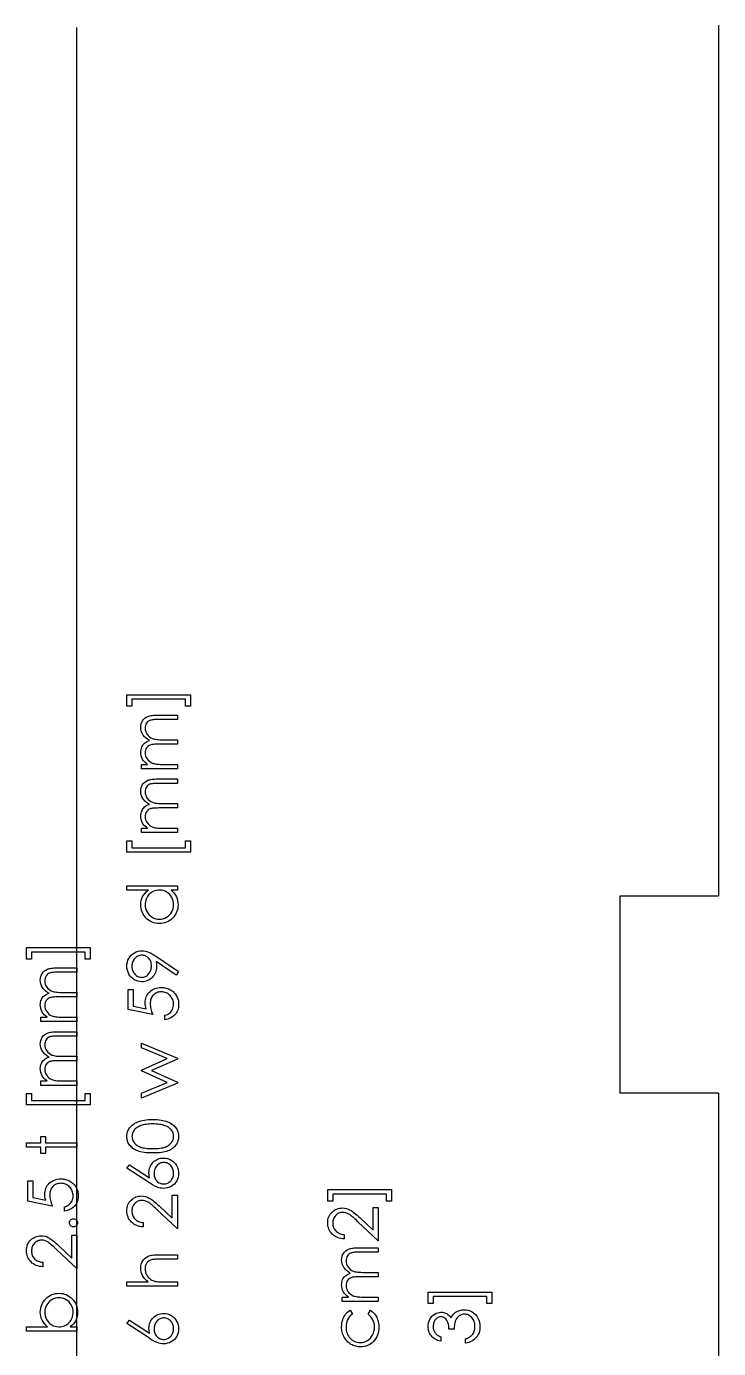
# Model space of a CAD drawing. Header units: millimetres. Extents: x -514 to -64, y 104 to 492.
# Drawn here: x -405.2 to -363.1, y 212.8 to 293.3 of the extents above; entities that cross this region are included whole.
import ezdxf

# ---------------------------------------------------------------- set-up
doc = ezdxf.new("R2010")
doc.units = ezdxf.units.MM

msp = doc.modelspace()

# ---------------------------------------------------------------- linework, layer by layer
at = {"color": 7, "linetype": 'Continuous'}
msp.add_line((-402.122, 164.056), (-402.122, 293.248), dxfattribs=at)
at = {"color": 7, "linetype": 'Continuous', "lineweight": 25}
for p, q in [((-363.053, 293.395), (-363.053, 240.395)), ((-369.053, 240.395), (-363.053, 240.395)), ((-369.053, 228.395), (-369.053, 240.395)), ((-363.053, 228.395), (-369.053, 228.395)), ((-363.053, 228.395), (-363.053, 175.395))]:
    msp.add_line(p, q, dxfattribs=at)
at = {"color": 7, "linetype": 'Continuous', "flags": 128}
for points in [[(-395.199, 252.633), (-395.199, 251.94), (-395.199, 251.94), (-395.507, 251.94), (-395.507, 251.94), (-395.507, 252.363), (-395.507, 252.363), (-398.776, 252.363), (-398.776, 252.363), (-398.776, 251.94), (-398.776, 251.94), (-399.084, 251.94), (-399.084, 251.94), (-399.084, 252.633), (-399.084, 252.633), (-395.199, 252.633)], [(-398.199, 248.133), (-398.199, 248.402), (-398.199, 248.402), (-397.818, 248.402), (-397.818, 248.402), (-397.917, 248.476), (-398.001, 248.552), (-398.071, 248.628), (-398.126, 248.706), (-398.126, 248.706), (-398.175, 248.815), (-398.21, 248.926), (-398.23, 249.041), (-398.238, 249.158), (-398.238, 249.158), (-398.233, 249.237), (-398.222, 249.314), (-398.202, 249.389), (-398.175, 249.462), (-398.14, 249.531), (-398.101, 249.593), (-398.057, 249.649), (-398.007, 249.698), (-397.95, 249.741), (-397.88, 249.783), (-397.8, 249.821), (-397.708, 249.856), (-397.708, 249.856), (-397.771, 249.892), (-397.83, 249.93), (-397.885, 249.971), (-397.937, 250.014), (-397.984, 250.059), (-398.028, 250.106), (-398.068, 250.155), (-398.103, 250.207), (-398.162, 250.314), (-398.204, 250.425), (-398.229, 250.54), (-398.238, 250.66), (-398.238, 250.66), (-398.23, 250.77), (-398.209, 250.873), (-398.174, 250.97), (-398.124, 251.06), (-398.062, 251.141), (-397.988, 251.211), (-397.902, 251.27), (-397.806, 251.318), (-397.752, 251.338), (-397.691, 251.354), (-397.624, 251.369), (-397.551, 251.381), (-397.471, 251.39), (-397.385, 251.396), (-397.293, 251.401), (-397.194, 251.402), (-397.194, 251.402), (-396.007, 251.402), (-396.007, 251.402), (-396.007, 251.133), (-396.007, 251.133), (-397.196, 251.133), (-397.196, 251.133), (-397.28, 251.132), (-397.357, 251.13), (-397.428, 251.125), (-397.491, 251.12), (-397.548, 251.113), (-397.598, 251.104), (-397.641, 251.094), (-397.678, 251.082), (-397.74, 251.051), (-397.796, 251.012), (-397.845, 250.964), (-397.888, 250.907), (-397.923, 250.843), (-397.949, 250.772), (-397.964, 250.696), (-397.968, 250.613), (-397.968, 250.613), (-397.961, 250.511), (-397.938, 250.414), (-397.9, 250.321), (-397.848, 250.233), (-397.783, 250.152), (-397.708, 250.084), (-397.623, 250.027), (-397.528, 249.981), (-397.474, 249.963), (-397.411, 249.946), (-397.34, 249.933), (-397.26, 249.922), (-397.173, 249.913), (-397.077, 249.907), (-396.973, 249.903), (-396.86, 249.902), (-396.86, 249.902), (-396.007, 249.902), (-396.007, 249.902), (-396.007, 249.633), (-396.007, 249.633), (-397.122, 249.633), (-397.122, 249.633), (-397.216, 249.632), (-397.303, 249.63), (-397.382, 249.625), (-397.453, 249.62), (-397.516, 249.613), (-397.571, 249.604), (-397.618, 249.594), (-397.657, 249.582), (-397.724, 249.553), (-397.784, 249.514), (-397.837, 249.465), (-397.884, 249.407), (-397.921, 249.342), (-397.947, 249.271), (-397.963, 249.194), (-397.968, 249.111), (-397.968, 249.111), (-397.961, 249.014), (-397.939, 248.919), (-397.902, 248.828), (-397.851, 248.74), (-397.787, 248.66), (-397.714, 248.59), (-397.63, 248.532), (-397.536, 248.485), (-397.483, 248.466), (-397.424, 248.449), (-397.358, 248.434), (-397.285, 248.423), (-397.206, 248.413), (-397.12, 248.407), (-397.028, 248.403), (-396.929, 248.402), (-396.929, 248.402), (-396.007, 248.402), (-396.007, 248.402), (-396.007, 248.133), (-396.007, 248.133), (-398.199, 248.133)], [(-398.199, 244.248), (-398.199, 244.517), (-398.199, 244.517), (-397.818, 244.517), (-397.818, 244.517), (-397.917, 244.592), (-398.001, 244.667), (-398.071, 244.744), (-398.126, 244.821), (-398.126, 244.821), (-398.175, 244.93), (-398.21, 245.042), (-398.23, 245.156), (-398.238, 245.273), (-398.238, 245.273), (-398.233, 245.353), (-398.222, 245.429), (-398.202, 245.505), (-398.175, 245.577), (-398.14, 245.646), (-398.101, 245.708), (-398.057, 245.764), (-398.007, 245.813), (-397.95, 245.857), (-397.88, 245.898), (-397.8, 245.936), (-397.708, 245.971), (-397.708, 245.971), (-397.771, 246.007), (-397.83, 246.045), (-397.885, 246.086), (-397.937, 246.129), (-397.984, 246.174), (-398.028, 246.221), (-398.068, 246.27), (-398.103, 246.322), (-398.162, 246.429), (-398.204, 246.541), (-398.229, 246.655), (-398.238, 246.775), (-398.238, 246.775), (-398.23, 246.885), (-398.209, 246.988), (-398.174, 247.085), (-398.124, 247.175), (-398.062, 247.256), (-397.988, 247.327), (-397.902, 247.386), (-397.806, 247.433), (-397.752, 247.453), (-397.691, 247.47), (-397.624, 247.484), (-397.551, 247.496), (-397.471, 247.505), (-397.385, 247.512), (-397.293, 247.516), (-397.194, 247.517), (-397.194, 247.517), (-396.007, 247.517), (-396.007, 247.517), (-396.007, 247.248), (-396.007, 247.248), (-397.196, 247.248), (-397.196, 247.248), (-397.28, 247.247), (-397.357, 247.245), (-397.428, 247.241), (-397.491, 247.235), (-397.548, 247.228), (-397.598, 247.219), (-397.641, 247.209), (-397.678, 247.197), (-397.74, 247.167), (-397.796, 247.128), (-397.845, 247.08), (-397.888, 247.023), (-397.923, 246.958), (-397.949, 246.887), (-397.964, 246.811), (-397.968, 246.728), (-397.968, 246.728), (-397.961, 246.627), (-397.938, 246.53), (-397.9, 246.437), (-397.848, 246.348), (-397.783, 246.268), (-397.708, 246.199), (-397.623, 246.142), (-397.528, 246.097), (-397.474, 246.078), (-397.411, 246.062), (-397.34, 246.048), (-397.26, 246.037), (-397.173, 246.029), (-397.077, 246.022), (-396.973, 246.018), (-396.86, 246.017), (-396.86, 246.017), (-396.007, 246.017), (-396.007, 246.017), (-396.007, 245.748), (-396.007, 245.748), (-397.122, 245.748), (-397.122, 245.748), (-397.216, 245.747), (-397.303, 245.745), (-397.382, 245.741), (-397.453, 245.735), (-397.516, 245.728), (-397.571, 245.72), (-397.618, 245.71), (-397.657, 245.698), (-397.724, 245.668), (-397.784, 245.629), (-397.837, 245.58), (-397.884, 245.523), (-397.921, 245.458), (-397.947, 245.386), (-397.963, 245.309), (-397.968, 245.226), (-397.968, 245.226), (-397.961, 245.129), (-397.939, 245.035), (-397.902, 244.943), (-397.851, 244.856), (-397.787, 244.775), (-397.714, 244.705), (-397.63, 244.647), (-397.536, 244.6), (-397.483, 244.581), (-397.424, 244.564), (-397.358, 244.55), (-397.285, 244.538), (-397.206, 244.529), (-397.12, 244.523), (-397.028, 244.518), (-396.929, 244.517), (-396.929, 244.517), (-396.007, 244.517), (-396.007, 244.517), (-396.007, 244.248), (-396.007, 244.248), (-398.199, 244.248)], [(-399.084, 243.056), (-399.084, 243.748), (-399.084, 243.748), (-398.776, 243.748), (-398.776, 243.748), (-398.776, 243.325), (-398.776, 243.325), (-395.507, 243.325), (-395.507, 243.325), (-395.507, 243.748), (-395.507, 243.748), (-395.199, 243.748), (-395.199, 243.748), (-395.199, 243.056), (-395.199, 243.056), (-399.084, 243.056)], [(-399.084, 241.017), (-396.007, 241.017), (-396.007, 241.017), (-396.007, 240.748), (-396.007, 240.748), (-396.386, 240.748), (-396.386, 240.748), (-396.285, 240.655), (-396.198, 240.557), (-396.126, 240.452), (-396.069, 240.343), (-396.025, 240.228), (-395.994, 240.109), (-395.974, 239.983), (-395.968, 239.853), (-395.968, 239.853), (-395.974, 239.737), (-395.989, 239.625), (-396.015, 239.517), (-396.051, 239.414), (-396.098, 239.315), (-396.155, 239.22), (-396.223, 239.13), (-396.301, 239.044), (-396.386, 238.966), (-396.476, 238.898), (-396.57, 238.841), (-396.669, 238.793), (-396.772, 238.756), (-396.88, 238.731), (-396.992, 238.715), (-397.109, 238.71), (-397.109, 238.71), (-397.223, 238.715), (-397.334, 238.731), (-397.44, 238.757), (-397.542, 238.794), (-397.639, 238.842), (-397.732, 238.899), (-397.822, 238.968), (-397.906, 239.047), (-397.984, 239.134), (-398.051, 239.225), (-398.108, 239.32), (-398.155, 239.42), (-398.191, 239.524), (-398.217, 239.632), (-398.232, 239.744), (-398.238, 239.861), (-398.238, 239.861), (-398.23, 239.995), (-398.209, 240.122), (-398.173, 240.243), (-398.122, 240.357), (-398.057, 240.465), (-397.977, 240.567), (-397.883, 240.66), (-397.775, 240.748), (-397.775, 240.748), (-399.084, 240.748), (-399.084, 240.748), (-399.084, 241.017)], [(-397.968, 239.865), (-397.961, 239.747), (-397.94, 239.634), (-397.905, 239.526), (-397.855, 239.422), (-397.793, 239.326), (-397.72, 239.24), (-397.634, 239.164), (-397.538, 239.098), (-397.435, 239.046), (-397.328, 239.009), (-397.218, 238.986), (-397.106, 238.979), (-397.106, 238.979), (-396.994, 238.987), (-396.885, 239.009), (-396.778, 239.047), (-396.674, 239.1), (-396.577, 239.166), (-396.49, 239.241), (-396.415, 239.328), (-396.352, 239.425), (-396.302, 239.529), (-396.266, 239.636), (-396.245, 239.747), (-396.238, 239.862), (-396.238, 239.862), (-396.245, 239.979), (-396.266, 240.092), (-396.302, 240.202), (-396.352, 240.309), (-396.414, 240.408), (-396.486, 240.496), (-396.568, 240.571), (-396.66, 240.634), (-396.76, 240.684), (-396.867, 240.72), (-396.979, 240.741), (-397.098, 240.748), (-397.098, 240.748), (-397.189, 240.744), (-397.276, 240.732), (-397.36, 240.712), (-397.439, 240.684), (-397.515, 240.648), (-397.587, 240.604), (-397.655, 240.553), (-397.719, 240.493), (-397.777, 240.427), (-397.828, 240.358), (-397.871, 240.285), (-397.906, 240.208), (-397.934, 240.128), (-397.953, 240.044), (-397.965, 239.956), (-397.968, 239.865)], [(-401.314, 237.248), (-401.315, 236.556), (-401.315, 236.556), (-401.622, 236.556), (-401.622, 236.556), (-401.622, 236.979), (-401.622, 236.979), (-404.891, 236.979), (-404.891, 236.979), (-404.891, 236.556), (-404.891, 236.556), (-405.199, 236.556), (-405.199, 236.556), (-405.199, 237.248), (-405.199, 237.248), (-401.315, 237.248)], [(-395.93, 235.786), (-396.08, 235.571), (-396.08, 235.571), (-397.299, 236.405), (-397.299, 236.405), (-397.281, 236.246), (-397.276, 236.09), (-397.276, 236.09), (-397.28, 235.996), (-397.292, 235.905), (-397.312, 235.818), (-397.34, 235.735), (-397.376, 235.655), (-397.42, 235.58), (-397.473, 235.507), (-397.533, 235.439), (-397.599, 235.376), (-397.668, 235.321), (-397.742, 235.276), (-397.819, 235.238), (-397.9, 235.209), (-397.985, 235.188), (-398.073, 235.175), (-398.165, 235.171), (-398.165, 235.171), (-398.29, 235.179), (-398.409, 235.202), (-398.522, 235.24), (-398.629, 235.294), (-398.727, 235.362), (-398.815, 235.442), (-398.893, 235.536), (-398.96, 235.642), (-399.014, 235.757), (-399.053, 235.876), (-399.076, 235.999), (-399.084, 236.126), (-399.084, 236.126), (-399.076, 236.25), (-399.054, 236.37), (-399.016, 236.485), (-398.963, 236.595), (-398.896, 236.697), (-398.818, 236.787), (-398.727, 236.866), (-398.625, 236.933), (-398.515, 236.987), (-398.4, 237.025), (-398.283, 237.048), (-398.162, 237.056), (-398.162, 237.056), (-398.068, 237.051), (-397.971, 237.037), (-397.873, 237.013), (-397.772, 236.98), (-397.72, 236.96), (-397.664, 236.935), (-397.607, 236.907), (-397.547, 236.875), (-397.484, 236.839), (-397.419, 236.8), (-397.351, 236.757), (-397.281, 236.71), (-397.281, 236.71), (-395.93, 235.786)], [(-397.584, 236.14), (-397.587, 236.211), (-397.595, 236.279), (-397.608, 236.343), (-397.628, 236.403), (-397.652, 236.46), (-397.682, 236.514), (-397.718, 236.563), (-397.759, 236.609), (-397.803, 236.651), (-397.851, 236.687), (-397.9, 236.717), (-397.951, 236.742), (-398.005, 236.762), (-398.061, 236.776), (-398.119, 236.783), (-398.18, 236.786), (-398.18, 236.786), (-398.241, 236.783), (-398.299, 236.774), (-398.355, 236.759), (-398.409, 236.737), (-398.461, 236.71), (-398.51, 236.676), (-398.557, 236.636), (-398.602, 236.589), (-398.643, 236.539), (-398.678, 236.486), (-398.708, 236.43), (-398.732, 236.372), (-398.751, 236.311), (-398.765, 236.247), (-398.773, 236.181), (-398.776, 236.112), (-398.776, 236.112), (-398.773, 236.044), (-398.765, 235.978), (-398.751, 235.915), (-398.732, 235.854), (-398.708, 235.796), (-398.678, 235.74), (-398.643, 235.687), (-398.602, 235.637), (-398.557, 235.591), (-398.51, 235.551), (-398.461, 235.517), (-398.409, 235.49), (-398.355, 235.468), (-398.299, 235.452), (-398.241, 235.443), (-398.18, 235.44), (-398.18, 235.44), (-398.119, 235.443), (-398.061, 235.453), (-398.005, 235.469), (-397.951, 235.491), (-397.9, 235.52), (-397.851, 235.556), (-397.803, 235.597), (-397.759, 235.645), (-397.718, 235.698), (-397.682, 235.753), (-397.652, 235.811), (-397.628, 235.871), (-397.608, 235.934), (-397.595, 236), (-397.587, 236.069), (-397.584, 236.14)], [(-404.315, 232.748), (-404.315, 233.017), (-404.315, 233.017), (-403.934, 233.017), (-403.934, 233.017), (-404.032, 233.092), (-404.116, 233.167), (-404.186, 233.244), (-404.242, 233.321), (-404.242, 233.321), (-404.29, 233.43), (-404.325, 233.542), (-404.346, 233.656), (-404.353, 233.773), (-404.353, 233.773), (-404.349, 233.853), (-404.337, 233.929), (-404.318, 234.005), (-404.29, 234.077), (-404.256, 234.146), (-404.217, 234.208), (-404.172, 234.264), (-404.123, 234.313), (-404.065, 234.357), (-403.995, 234.398), (-403.915, 234.436), (-403.824, 234.471), (-403.824, 234.471), (-403.887, 234.507), (-403.946, 234.545), (-404.001, 234.586), (-404.052, 234.629), (-404.099, 234.674), (-404.143, 234.721), (-404.183, 234.77), (-404.218, 234.822), (-404.277, 234.929), (-404.319, 235.041), (-404.345, 235.155), (-404.353, 235.275), (-404.353, 235.275), (-404.346, 235.385), (-404.325, 235.488), (-404.289, 235.585), (-404.239, 235.675), (-404.177, 235.756), (-404.103, 235.827), (-404.018, 235.886), (-403.921, 235.933), (-403.867, 235.953), (-403.807, 235.97), (-403.739, 235.984), (-403.666, 235.996), (-403.587, 236.005), (-403.501, 236.012), (-403.408, 236.016), (-403.31, 236.017), (-403.31, 236.017), (-402.122, 236.017), (-402.122, 236.017), (-402.122, 235.748), (-402.122, 235.748), (-403.311, 235.748), (-403.311, 235.748), (-403.395, 235.747), (-403.473, 235.745), (-403.543, 235.741), (-403.607, 235.735), (-403.664, 235.728), (-403.714, 235.719), (-403.757, 235.709), (-403.793, 235.697), (-403.855, 235.667), (-403.911, 235.628), (-403.961, 235.58), (-404.004, 235.523), (-404.039, 235.458), (-404.064, 235.387), (-404.079, 235.311), (-404.084, 235.228), (-404.084, 235.228), (-404.076, 235.127), (-404.054, 235.03), (-404.016, 234.937), (-403.964, 234.848), (-403.899, 234.768), (-403.824, 234.699), (-403.738, 234.642), (-403.643, 234.597), (-403.589, 234.578), (-403.527, 234.562), (-403.456, 234.548), (-403.376, 234.537), (-403.289, 234.529), (-403.193, 234.522), (-403.088, 234.518), (-402.975, 234.517), (-402.975, 234.517), (-402.122, 234.517), (-402.122, 234.517), (-402.122, 234.248), (-402.122, 234.248), (-403.237, 234.248), (-403.237, 234.248), (-403.331, 234.247), (-403.418, 234.245), (-403.497, 234.241), (-403.568, 234.235), (-403.631, 234.228), (-403.686, 234.22), (-403.733, 234.21), (-403.772, 234.198), (-403.84, 234.168), (-403.9, 234.129), (-403.953, 234.08), (-403.999, 234.023), (-404.036, 233.958), (-404.063, 233.886), (-404.078, 233.809), (-404.084, 233.726), (-404.084, 233.726), (-404.077, 233.629), (-404.054, 233.535), (-404.018, 233.443), (-403.967, 233.356), (-403.903, 233.275), (-403.829, 233.205), (-403.745, 233.147), (-403.652, 233.1), (-403.599, 233.081), (-403.539, 233.064), (-403.473, 233.05), (-403.4, 233.038), (-403.322, 233.029), (-403.236, 233.023), (-403.144, 233.018), (-403.045, 233.017), (-403.045, 233.017), (-402.122, 233.017), (-402.122, 233.017), (-402.122, 232.748), (-402.122, 232.748), (-404.315, 232.748)], [(-399.007, 234.71), (-398.699, 234.71), (-398.699, 234.71), (-398.699, 233.689), (-398.699, 233.689), (-397.91, 233.527), (-397.91, 233.527), (-397.935, 233.623), (-397.954, 233.714), (-397.965, 233.8), (-397.968, 233.881), (-397.968, 233.881), (-397.964, 233.981), (-397.951, 234.077), (-397.93, 234.169), (-397.899, 234.256), (-397.861, 234.338), (-397.813, 234.416), (-397.757, 234.489), (-397.693, 234.558), (-397.622, 234.621), (-397.545, 234.675), (-397.465, 234.721), (-397.379, 234.758), (-397.288, 234.788), (-397.193, 234.808), (-397.092, 234.821), (-396.987, 234.825), (-396.987, 234.825), (-396.914, 234.823), (-396.842, 234.817), (-396.771, 234.806), (-396.702, 234.791), (-396.635, 234.771), (-396.569, 234.748), (-396.505, 234.72), (-396.443, 234.688), (-396.382, 234.652), (-396.326, 234.613), (-396.272, 234.572), (-396.223, 234.527), (-396.178, 234.479), (-396.135, 234.428), (-396.097, 234.375), (-396.062, 234.318), (-396.031, 234.258), (-396.004, 234.196), (-395.982, 234.133), (-395.963, 234.067), (-395.949, 233.998), (-395.938, 233.927), (-395.932, 233.854), (-395.93, 233.779), (-395.93, 233.779), (-395.934, 233.689), (-395.945, 233.603), (-395.963, 233.521), (-395.989, 233.442), (-396.022, 233.367), (-396.063, 233.295), (-396.111, 233.227), (-396.166, 233.163), (-396.227, 233.103), (-396.292, 233.05), (-396.362, 233.003), (-396.437, 232.963), (-396.515, 232.928), (-396.598, 232.901), (-396.685, 232.879), (-396.776, 232.863), (-396.776, 232.863), (-396.776, 233.133), (-396.776, 233.133), (-396.691, 233.154), (-396.614, 233.182), (-396.546, 233.216), (-396.486, 233.256), (-396.433, 233.304), (-396.385, 233.359), (-396.343, 233.42), (-396.306, 233.49), (-396.276, 233.563), (-396.254, 233.639), (-396.242, 233.716), (-396.238, 233.794), (-396.238, 233.794), (-396.241, 233.871), (-396.251, 233.945), (-396.268, 234.017), (-396.292, 234.085), (-396.322, 234.151), (-396.36, 234.214), (-396.404, 234.274), (-396.455, 234.332), (-396.511, 234.384), (-396.571, 234.429), (-396.634, 234.468), (-396.7, 234.5), (-396.769, 234.524), (-396.842, 234.542), (-396.918, 234.552), (-396.998, 234.556), (-396.998, 234.556), (-397.071, 234.553), (-397.138, 234.544), (-397.204, 234.528), (-397.265, 234.506), (-397.324, 234.479), (-397.378, 234.445), (-397.429, 234.405), (-397.477, 234.359), (-397.52, 234.308), (-397.557, 234.252), (-397.589, 234.192), (-397.614, 234.128), (-397.635, 234.061), (-397.649, 233.988), (-397.658, 233.913), (-397.661, 233.832), (-397.661, 233.832), (-397.658, 233.762), (-397.651, 233.689), (-397.639, 233.612), (-397.622, 233.53), (-397.601, 233.446), (-397.574, 233.358), (-397.543, 233.267), (-397.507, 233.171), (-397.507, 233.171), (-399.007, 233.479), (-399.007, 233.479), (-399.007, 234.71)], [(-404.315, 228.863), (-404.315, 229.133), (-404.315, 229.133), (-403.934, 229.133), (-403.934, 229.133), (-404.032, 229.207), (-404.116, 229.283), (-404.186, 229.359), (-404.242, 229.437), (-404.242, 229.437), (-404.29, 229.545), (-404.325, 229.657), (-404.346, 229.771), (-404.353, 229.889), (-404.353, 229.889), (-404.349, 229.968), (-404.337, 230.045), (-404.318, 230.12), (-404.29, 230.193), (-404.256, 230.262), (-404.217, 230.324), (-404.172, 230.38), (-404.123, 230.428), (-404.065, 230.472), (-403.995, 230.514), (-403.915, 230.551), (-403.824, 230.586), (-403.824, 230.586), (-403.887, 230.622), (-403.946, 230.661), (-404.001, 230.702), (-404.052, 230.744), (-404.099, 230.789), (-404.143, 230.836), (-404.183, 230.886), (-404.218, 230.937), (-404.277, 231.044), (-404.319, 231.156), (-404.345, 231.271), (-404.353, 231.39), (-404.353, 231.39), (-404.346, 231.5), (-404.325, 231.604), (-404.289, 231.701), (-404.239, 231.791), (-404.177, 231.872), (-404.103, 231.942), (-404.018, 232.001), (-403.921, 232.048), (-403.867, 232.068), (-403.807, 232.085), (-403.739, 232.1), (-403.666, 232.112), (-403.587, 232.121), (-403.501, 232.127), (-403.408, 232.131), (-403.31, 232.133), (-403.31, 232.133), (-402.122, 232.133), (-402.122, 232.133), (-402.122, 231.863), (-402.122, 231.863), (-403.311, 231.863), (-403.311, 231.863), (-403.395, 231.863), (-403.473, 231.86), (-403.543, 231.856), (-403.607, 231.851), (-403.664, 231.844), (-403.714, 231.835), (-403.757, 231.824), (-403.793, 231.812), (-403.855, 231.782), (-403.911, 231.743), (-403.961, 231.695), (-404.004, 231.638), (-404.039, 231.574), (-404.064, 231.503), (-404.079, 231.426), (-404.084, 231.344), (-404.084, 231.344), (-404.076, 231.242), (-404.054, 231.145), (-404.016, 231.052), (-403.964, 230.964), (-403.899, 230.883), (-403.824, 230.815), (-403.738, 230.758), (-403.643, 230.712), (-403.589, 230.693), (-403.527, 230.677), (-403.456, 230.664), (-403.376, 230.652), (-403.289, 230.644), (-403.193, 230.637), (-403.088, 230.634), (-402.975, 230.633), (-402.975, 230.633), (-402.122, 230.633), (-402.122, 230.633), (-402.122, 230.363), (-402.122, 230.363), (-403.237, 230.363), (-403.237, 230.363), (-403.331, 230.363), (-403.418, 230.36), (-403.497, 230.356), (-403.568, 230.351), (-403.631, 230.344), (-403.686, 230.335), (-403.733, 230.325), (-403.772, 230.313), (-403.84, 230.283), (-403.9, 230.244), (-403.953, 230.196), (-403.999, 230.138), (-404.036, 230.073), (-404.063, 230.002), (-404.078, 229.925), (-404.084, 229.842), (-404.084, 229.842), (-404.077, 229.744), (-404.054, 229.65), (-404.018, 229.559), (-403.967, 229.471), (-403.903, 229.39), (-403.829, 229.321), (-403.745, 229.262), (-403.652, 229.216), (-403.599, 229.196), (-403.539, 229.179), (-403.473, 229.165), (-403.4, 229.154), (-403.322, 229.144), (-403.236, 229.138), (-403.144, 229.134), (-403.045, 229.133), (-403.045, 229.133), (-402.122, 229.133), (-402.122, 229.133), (-402.122, 228.863), (-402.122, 228.863), (-404.315, 228.863)], [(-398.199, 228.094), (-398.199, 228.383), (-398.199, 228.383), (-396.622, 229.036), (-396.622, 229.036), (-398.199, 229.752), (-398.199, 229.752), (-398.199, 229.798), (-398.199, 229.798), (-396.622, 230.498), (-396.622, 230.498), (-398.199, 231.157), (-398.199, 231.157), (-398.199, 231.44), (-398.199, 231.44), (-396.007, 230.524), (-396.007, 230.524), (-396.007, 230.468), (-396.007, 230.468), (-397.584, 229.767), (-397.584, 229.767), (-396.007, 229.052), (-396.007, 229.052), (-396.007, 229.002), (-396.007, 229.002), (-398.199, 228.094)], [(-405.199, 227.671), (-405.199, 228.363), (-405.199, 228.363), (-404.891, 228.363), (-404.891, 228.363), (-404.891, 227.94), (-404.891, 227.94), (-401.622, 227.94), (-401.622, 227.94), (-401.622, 228.363), (-401.622, 228.363), (-401.315, 228.363), (-401.315, 228.363), (-401.315, 227.671), (-401.315, 227.671), (-405.199, 227.671)], [(-397.506, 224.748), (-397.65, 224.75), (-397.786, 224.756), (-397.914, 224.766), (-398.033, 224.78), (-398.143, 224.797), (-398.245, 224.82), (-398.339, 224.845), (-398.425, 224.875), (-398.503, 224.908), (-398.577, 224.945), (-398.646, 224.985), (-398.71, 225.028), (-398.769, 225.074), (-398.823, 225.124), (-398.872, 225.176), (-398.917, 225.233), (-398.956, 225.292), (-398.99, 225.353), (-399.018, 225.414), (-399.042, 225.479), (-399.06, 225.544), (-399.074, 225.612), (-399.081, 225.68), (-399.084, 225.751), (-399.084, 225.751), (-399.081, 225.823), (-399.073, 225.893), (-399.06, 225.961), (-399.042, 226.027), (-399.018, 226.092), (-398.989, 226.155), (-398.955, 226.217), (-398.915, 226.277), (-398.871, 226.334), (-398.821, 226.389), (-398.766, 226.44), (-398.705, 226.488), (-398.64, 226.533), (-398.568, 226.575), (-398.492, 226.613), (-398.411, 226.649), (-398.323, 226.681), (-398.227, 226.71), (-398.125, 226.733), (-398.016, 226.752), (-397.899, 226.767), (-397.775, 226.778), (-397.644, 226.784), (-397.506, 226.786), (-397.506, 226.786), (-397.368, 226.784), (-397.237, 226.778), (-397.114, 226.767), (-396.998, 226.753), (-396.889, 226.734), (-396.787, 226.71), (-396.693, 226.683), (-396.605, 226.651), (-396.524, 226.616), (-396.449, 226.577), (-396.378, 226.536), (-396.312, 226.491), (-396.251, 226.443), (-396.196, 226.391), (-396.146, 226.336), (-396.101, 226.279), (-396.06, 226.219), (-396.026, 226.157), (-395.997, 226.093), (-395.973, 226.028), (-395.954, 225.961), (-395.941, 225.893), (-395.932, 225.823), (-395.93, 225.751), (-395.93, 225.751), (-395.932, 225.68), (-395.94, 225.612), (-395.953, 225.544), (-395.971, 225.479), (-395.994, 225.416), (-396.023, 225.354), (-396.057, 225.294), (-396.095, 225.235), (-396.139, 225.179), (-396.188, 225.127), (-396.242, 225.077), (-396.301, 225.031), (-396.366, 224.988), (-396.435, 224.948), (-396.509, 224.91), (-396.589, 224.877), (-396.675, 224.847), (-396.769, 224.82), (-396.871, 224.798), (-396.982, 224.78), (-397.101, 224.766), (-397.227, 224.756), (-397.363, 224.75), (-397.506, 224.748)], [(-397.507, 225.017), (-397.387, 225.018), (-397.274, 225.023), (-397.168, 225.03), (-397.071, 225.04), (-396.98, 225.053), (-396.898, 225.069), (-396.823, 225.088), (-396.756, 225.109), (-396.694, 225.134), (-396.636, 225.161), (-396.582, 225.19), (-396.531, 225.223), (-396.485, 225.258), (-396.443, 225.296), (-396.404, 225.337), (-396.369, 225.38), (-396.312, 225.472), (-396.271, 225.565), (-396.246, 225.661), (-396.238, 225.76), (-396.238, 225.76), (-396.245, 225.859), (-396.269, 225.955), (-396.31, 226.048), (-396.366, 226.137), (-396.4, 226.18), (-396.438, 226.22), (-396.481, 226.257), (-396.527, 226.292), (-396.577, 226.324), (-396.632, 226.353), (-396.69, 226.38), (-396.753, 226.404), (-396.753, 226.404), (-396.833, 226.43), (-396.917, 226.454), (-397.006, 226.473), (-397.098, 226.489), (-397.194, 226.501), (-397.294, 226.51), (-397.399, 226.515), (-397.507, 226.517), (-397.507, 226.517), (-397.615, 226.515), (-397.718, 226.511), (-397.816, 226.503), (-397.909, 226.492), (-397.998, 226.478), (-398.081, 226.461), (-398.159, 226.44), (-398.232, 226.416), (-398.301, 226.39), (-398.364, 226.361), (-398.423, 226.33), (-398.477, 226.296), (-398.526, 226.26), (-398.571, 226.221), (-398.611, 226.18), (-398.646, 226.137), (-398.703, 226.046), (-398.744, 225.954), (-398.768, 225.858), (-398.776, 225.76), (-398.776, 225.76), (-398.768, 225.661), (-398.744, 225.564), (-398.703, 225.471), (-398.646, 225.38), (-398.611, 225.337), (-398.572, 225.297), (-398.53, 225.259), (-398.484, 225.224), (-398.434, 225.192), (-398.38, 225.161), (-398.322, 225.134), (-398.26, 225.11), (-398.193, 225.088), (-398.118, 225.07), (-398.035, 225.053), (-397.944, 225.041), (-397.846, 225.03), (-397.741, 225.023), (-397.628, 225.018), (-397.507, 225.017)], [(-405.199, 225.094), (-405.199, 225.363), (-405.199, 225.363), (-404.315, 225.363), (-404.315, 225.363), (-404.315, 225.748), (-404.315, 225.748), (-404.045, 225.748), (-404.045, 225.748), (-404.045, 225.363), (-404.045, 225.363), (-402.122, 225.363), (-402.122, 225.363), (-402.122, 225.094), (-402.122, 225.094), (-404.045, 225.094), (-404.045, 225.094), (-404.045, 224.71), (-404.045, 224.71), (-404.315, 224.71), (-404.315, 224.71), (-404.315, 225.094), (-404.315, 225.094), (-405.199, 225.094)], [(-399.084, 223.825), (-398.921, 224.032), (-398.921, 224.032), (-397.709, 223.24), (-397.709, 223.24), (-397.73, 223.398), (-397.738, 223.55), (-397.738, 223.55), (-397.733, 223.642), (-397.721, 223.729), (-397.702, 223.814), (-397.673, 223.894), (-397.637, 223.971), (-397.593, 224.045), (-397.541, 224.115), (-397.481, 224.181), (-397.415, 224.242), (-397.345, 224.295), (-397.272, 224.339), (-397.194, 224.375), (-397.114, 224.404), (-397.029, 224.424), (-396.941, 224.436), (-396.849, 224.44), (-396.849, 224.44), (-396.723, 224.433), (-396.604, 224.41), (-396.491, 224.373), (-396.384, 224.32), (-396.284, 224.254), (-396.197, 224.175), (-396.119, 224.083), (-396.053, 223.979), (-395.999, 223.866), (-395.961, 223.749), (-395.938, 223.628), (-395.93, 223.503), (-395.93, 223.503), (-395.937, 223.382), (-395.959, 223.265), (-395.997, 223.153), (-396.049, 223.045), (-396.114, 222.946), (-396.191, 222.857), (-396.281, 222.78), (-396.383, 222.714), (-396.492, 222.662), (-396.605, 222.624), (-396.723, 222.602), (-396.843, 222.594), (-396.843, 222.594), (-396.936, 222.599), (-397.031, 222.613), (-397.129, 222.636), (-397.229, 222.667), (-397.28, 222.688), (-397.335, 222.711), (-397.391, 222.739), (-397.451, 222.77), (-397.513, 222.804), (-397.578, 222.842), (-397.645, 222.884), (-397.715, 222.929), (-397.715, 222.929), (-399.084, 223.825)], [(-397.43, 223.494), (-397.427, 223.425), (-397.419, 223.36), (-397.405, 223.298), (-397.386, 223.24), (-397.362, 223.184), (-397.332, 223.133), (-397.296, 223.084), (-397.256, 223.038), (-397.211, 222.997), (-397.164, 222.962), (-397.114, 222.932), (-397.063, 222.907), (-397.009, 222.888), (-396.952, 222.874), (-396.894, 222.866), (-396.833, 222.863), (-396.833, 222.863), (-396.772, 222.866), (-396.714, 222.875), (-396.658, 222.89), (-396.604, 222.911), (-396.553, 222.938), (-396.503, 222.971), (-396.456, 223.009), (-396.412, 223.054), (-396.371, 223.104), (-396.336, 223.155), (-396.306, 223.21), (-396.281, 223.266), (-396.262, 223.325), (-396.248, 223.387), (-396.241, 223.451), (-396.238, 223.517), (-396.238, 223.517), (-396.241, 223.584), (-396.248, 223.648), (-396.262, 223.71), (-396.281, 223.768), (-396.306, 223.825), (-396.336, 223.879), (-396.371, 223.93), (-396.412, 223.979), (-396.456, 224.024), (-396.503, 224.064), (-396.553, 224.096), (-396.604, 224.123), (-396.658, 224.144), (-396.714, 224.159), (-396.772, 224.168), (-396.833, 224.171), (-396.833, 224.171), (-396.894, 224.168), (-396.952, 224.158), (-397.009, 224.143), (-397.063, 224.122), (-397.114, 224.094), (-397.164, 224.059), (-397.211, 224.019), (-397.256, 223.973), (-397.296, 223.922), (-397.332, 223.868), (-397.362, 223.812), (-397.386, 223.754), (-397.405, 223.693), (-397.419, 223.629), (-397.427, 223.563), (-397.43, 223.494)], [(-405.122, 223.056), (-404.815, 223.056), (-404.815, 223.056), (-404.815, 222.035), (-404.815, 222.035), (-404.025, 221.874), (-404.025, 221.874), (-404.051, 221.969), (-404.069, 222.06), (-404.08, 222.146), (-404.084, 222.227), (-404.084, 222.227), (-404.08, 222.327), (-404.066, 222.423), (-404.045, 222.515), (-404.015, 222.602), (-403.976, 222.684), (-403.929, 222.762), (-403.873, 222.835), (-403.809, 222.904), (-403.737, 222.967), (-403.661, 223.021), (-403.58, 223.067), (-403.494, 223.104), (-403.403, 223.134), (-403.308, 223.154), (-403.208, 223.167), (-403.102, 223.171), (-403.102, 223.171), (-403.029, 223.169), (-402.957, 223.163), (-402.887, 223.152), (-402.818, 223.137), (-402.751, 223.118), (-402.685, 223.094), (-402.62, 223.066), (-402.558, 223.034), (-402.498, 222.999), (-402.441, 222.96), (-402.388, 222.918), (-402.339, 222.874), (-402.293, 222.826), (-402.251, 222.774), (-402.212, 222.721), (-402.178, 222.664), (-402.146, 222.604), (-402.12, 222.542), (-402.097, 222.479), (-402.078, 222.413), (-402.064, 222.344), (-402.054, 222.273), (-402.047, 222.2), (-402.045, 222.125), (-402.045, 222.125), (-402.049, 222.035), (-402.06, 221.949), (-402.078, 221.867), (-402.104, 221.788), (-402.138, 221.713), (-402.178, 221.642), (-402.226, 221.573), (-402.281, 221.509), (-402.343, 221.449), (-402.408, 221.396), (-402.477, 221.35), (-402.552, 221.309), (-402.63, 221.274), (-402.713, 221.247), (-402.8, 221.225), (-402.891, 221.21), (-402.891, 221.21), (-402.891, 221.479), (-402.891, 221.479), (-402.806, 221.5), (-402.73, 221.528), (-402.661, 221.562), (-402.602, 221.603), (-402.548, 221.65), (-402.501, 221.705), (-402.458, 221.767), (-402.421, 221.836), (-402.391, 221.909), (-402.37, 221.985), (-402.357, 222.062), (-402.353, 222.14), (-402.353, 222.14), (-402.357, 222.217), (-402.367, 222.291), (-402.384, 222.363), (-402.407, 222.431), (-402.438, 222.497), (-402.476, 222.56), (-402.519, 222.62), (-402.571, 222.678), (-402.626, 222.73), (-402.686, 222.776), (-402.749, 222.814), (-402.815, 222.846), (-402.885, 222.871), (-402.958, 222.888), (-403.034, 222.898), (-403.114, 222.902), (-403.114, 222.902), (-403.186, 222.899), (-403.254, 222.89), (-403.319, 222.874), (-403.381, 222.853), (-403.439, 222.825), (-403.493, 222.791), (-403.545, 222.751), (-403.592, 222.705), (-403.635, 222.654), (-403.673, 222.598), (-403.704, 222.538), (-403.73, 222.475), (-403.75, 222.407), (-403.765, 222.335), (-403.773, 222.259), (-403.776, 222.178), (-403.776, 222.178), (-403.774, 222.109), (-403.766, 222.035), (-403.754, 221.958), (-403.738, 221.877), (-403.716, 221.792), (-403.69, 221.704), (-403.658, 221.613), (-403.622, 221.517), (-403.622, 221.517), (-405.122, 221.825), (-405.122, 221.825), (-405.122, 223.056)], [(-398.084, 220.517), (-398.084, 220.248), (-398.084, 220.248), (-398.191, 220.255), (-398.293, 220.271), (-398.39, 220.294), (-398.482, 220.327), (-398.569, 220.367), (-398.652, 220.416), (-398.73, 220.473), (-398.803, 220.538), (-398.869, 220.61), (-398.926, 220.686), (-398.974, 220.766), (-399.013, 220.85), (-399.044, 220.938), (-399.066, 221.03), (-399.08, 221.126), (-399.084, 221.226), (-399.084, 221.226), (-399.08, 221.325), (-399.067, 221.419), (-399.046, 221.508), (-399.017, 221.593), (-398.98, 221.672), (-398.934, 221.747), (-398.881, 221.817), (-398.818, 221.882), (-398.75, 221.941), (-398.679, 221.991), (-398.605, 222.035), (-398.528, 222.07), (-398.449, 222.097), (-398.366, 222.117), (-398.281, 222.128), (-398.192, 222.133), (-398.192, 222.133), (-398.067, 222.125), (-397.946, 222.101), (-397.83, 222.063), (-397.717, 222.008), (-397.659, 221.973), (-397.596, 221.931), (-397.528, 221.882), (-397.455, 221.826), (-397.378, 221.761), (-397.295, 221.69), (-397.208, 221.612), (-397.116, 221.526), (-397.116, 221.526), (-396.315, 220.775), (-396.315, 220.775), (-396.315, 222.171), (-396.315, 222.171), (-396.007, 222.171), (-396.007, 222.171), (-396.007, 220.133), (-396.007, 220.133), (-397.248, 221.296), (-397.248, 221.296), (-397.337, 221.381), (-397.42, 221.458), (-397.497, 221.527), (-397.568, 221.588), (-397.634, 221.642), (-397.693, 221.688), (-397.746, 221.726), (-397.793, 221.756), (-397.884, 221.803), (-397.976, 221.837), (-398.071, 221.857), (-398.168, 221.863), (-398.168, 221.863), (-398.229, 221.86), (-398.288, 221.851), (-398.345, 221.837), (-398.399, 221.817), (-398.452, 221.789), (-398.502, 221.757), (-398.55, 221.719), (-398.596, 221.675), (-398.638, 221.626), (-398.675, 221.575), (-398.706, 221.521), (-398.731, 221.465), (-398.751, 221.405), (-398.765, 221.344), (-398.773, 221.28), (-398.776, 221.213), (-398.776, 221.213), (-398.773, 221.142), (-398.765, 221.075), (-398.751, 221.011), (-398.73, 220.949), (-398.705, 220.891), (-398.674, 220.836), (-398.637, 220.783), (-398.595, 220.734), (-398.546, 220.689), (-398.494, 220.649), (-398.437, 220.615), (-398.376, 220.585), (-398.31, 220.56), (-398.239, 220.541), (-398.164, 220.526), (-398.084, 220.517)], [(-382.968, 222.517), (-382.968, 221.825), (-382.968, 221.825), (-383.276, 221.825), (-383.276, 221.825), (-383.276, 222.248), (-383.276, 222.248), (-386.545, 222.248), (-386.545, 222.248), (-386.545, 221.825), (-386.545, 221.825), (-386.853, 221.825), (-386.853, 221.825), (-386.853, 222.517), (-386.853, 222.517), (-382.968, 222.517)], [(-385.853, 219.786), (-385.853, 219.517), (-385.853, 219.517), (-385.96, 219.524), (-386.062, 219.54), (-386.159, 219.564), (-386.251, 219.596), (-386.339, 219.636), (-386.421, 219.685), (-386.499, 219.742), (-386.572, 219.808), (-386.638, 219.879), (-386.695, 219.955), (-386.743, 220.035), (-386.783, 220.119), (-386.813, 220.207), (-386.836, 220.299), (-386.849, 220.395), (-386.853, 220.496), (-386.853, 220.496), (-386.849, 220.594), (-386.836, 220.689), (-386.816, 220.777), (-386.786, 220.862), (-386.749, 220.942), (-386.703, 221.016), (-386.65, 221.086), (-386.587, 221.151), (-386.519, 221.21), (-386.449, 221.261), (-386.375, 221.304), (-386.298, 221.339), (-386.218, 221.366), (-386.135, 221.386), (-386.05, 221.398), (-385.961, 221.402), (-385.961, 221.402), (-385.836, 221.394), (-385.715, 221.371), (-385.599, 221.332), (-385.486, 221.277), (-385.428, 221.243), (-385.365, 221.201), (-385.297, 221.151), (-385.224, 221.095), (-385.147, 221.03), (-385.065, 220.96), (-384.977, 220.881), (-384.885, 220.795), (-384.885, 220.795), (-384.084, 220.044), (-384.084, 220.044), (-384.084, 221.44), (-384.084, 221.44), (-383.776, 221.44), (-383.776, 221.44), (-383.776, 219.402), (-383.776, 219.402), (-385.018, 220.565), (-385.018, 220.565), (-385.107, 220.65), (-385.19, 220.727), (-385.266, 220.796), (-385.337, 220.857), (-385.403, 220.911), (-385.462, 220.957), (-385.515, 220.995), (-385.563, 221.026), (-385.653, 221.073), (-385.745, 221.106), (-385.84, 221.126), (-385.937, 221.133), (-385.937, 221.133), (-385.998, 221.13), (-386.057, 221.121), (-386.114, 221.106), (-386.168, 221.086), (-386.221, 221.059), (-386.271, 221.026), (-386.319, 220.988), (-386.366, 220.944), (-386.408, 220.895), (-386.444, 220.844), (-386.475, 220.791), (-386.5, 220.734), (-386.52, 220.675), (-386.534, 220.613), (-386.542, 220.549), (-386.545, 220.482), (-386.545, 220.482), (-386.542, 220.411), (-386.534, 220.344), (-386.52, 220.28), (-386.5, 220.219), (-386.474, 220.16), (-386.443, 220.105), (-386.406, 220.053), (-386.364, 220.003), (-386.316, 219.958), (-386.263, 219.919), (-386.206, 219.884), (-386.145, 219.854), (-386.079, 219.829), (-386.008, 219.81), (-385.933, 219.795), (-385.853, 219.786)], [(-402.584, 220.498), (-402.579, 220.548), (-402.566, 220.594), (-402.543, 220.636), (-402.511, 220.675), (-402.473, 220.707), (-402.431, 220.73), (-402.384, 220.743), (-402.334, 220.748), (-402.334, 220.748), (-402.284, 220.743), (-402.238, 220.73), (-402.196, 220.707), (-402.158, 220.675), (-402.125, 220.636), (-402.102, 220.594), (-402.089, 220.548), (-402.084, 220.498), (-402.084, 220.498), (-402.089, 220.448), (-402.102, 220.402), (-402.125, 220.36), (-402.158, 220.321), (-402.196, 220.289), (-402.238, 220.267), (-402.284, 220.253), (-402.334, 220.248), (-402.334, 220.248), (-402.384, 220.253), (-402.431, 220.267), (-402.473, 220.289), (-402.511, 220.321), (-402.543, 220.36), (-402.566, 220.402), (-402.579, 220.448), (-402.584, 220.498)], [(-404.199, 218.094), (-404.199, 217.825), (-404.199, 217.825), (-404.306, 217.832), (-404.408, 217.848), (-404.505, 217.871), (-404.598, 217.904), (-404.685, 217.944), (-404.768, 217.993), (-404.845, 218.05), (-404.918, 218.115), (-404.984, 218.187), (-405.041, 218.263), (-405.089, 218.343), (-405.129, 218.426), (-405.159, 218.515), (-405.182, 218.607), (-405.195, 218.703), (-405.199, 218.803), (-405.199, 218.803), (-405.195, 218.902), (-405.182, 218.996), (-405.162, 219.085), (-405.132, 219.17), (-405.095, 219.249), (-405.05, 219.324), (-404.996, 219.394), (-404.934, 219.459), (-404.866, 219.518), (-404.795, 219.568), (-404.721, 219.612), (-404.644, 219.647), (-404.565, 219.674), (-404.482, 219.694), (-404.396, 219.705), (-404.307, 219.71), (-404.307, 219.71), (-404.182, 219.702), (-404.062, 219.678), (-403.945, 219.64), (-403.832, 219.585), (-403.774, 219.55), (-403.711, 219.508), (-403.643, 219.459), (-403.571, 219.402), (-403.493, 219.338), (-403.411, 219.267), (-403.324, 219.189), (-403.231, 219.103), (-403.231, 219.103), (-402.43, 218.352), (-402.43, 218.352), (-402.43, 219.748), (-402.43, 219.748), (-402.122, 219.748), (-402.122, 219.748), (-402.122, 217.71), (-402.122, 217.71), (-403.364, 218.873), (-403.364, 218.873), (-403.453, 218.958), (-403.536, 219.035), (-403.613, 219.104), (-403.684, 219.165), (-403.749, 219.219), (-403.808, 219.265), (-403.861, 219.303), (-403.909, 219.333), (-403.999, 219.38), (-404.092, 219.414), (-404.186, 219.434), (-404.283, 219.44), (-404.283, 219.44), (-404.345, 219.437), (-404.403, 219.428), (-404.46, 219.414), (-404.515, 219.393), (-404.568, 219.366), (-404.617, 219.334), (-404.665, 219.296), (-404.712, 219.252), (-404.754, 219.203), (-404.79, 219.152), (-404.821, 219.098), (-404.846, 219.042), (-404.866, 218.982), (-404.88, 218.921), (-404.888, 218.857), (-404.891, 218.789), (-404.891, 218.789), (-404.888, 218.719), (-404.88, 218.652), (-404.866, 218.588), (-404.846, 218.526), (-404.821, 218.468), (-404.789, 218.413), (-404.753, 218.36), (-404.71, 218.311), (-404.662, 218.266), (-404.61, 218.226), (-404.553, 218.192), (-404.491, 218.161), (-404.425, 218.137), (-404.354, 218.118), (-404.279, 218.103), (-404.199, 218.094)], [(-385.968, 215.71), (-385.968, 215.979), (-385.968, 215.979), (-385.587, 215.979), (-385.587, 215.979), (-385.686, 216.053), (-385.77, 216.129), (-385.84, 216.205), (-385.896, 216.283), (-385.896, 216.283), (-385.944, 216.392), (-385.979, 216.503), (-386, 216.618), (-386.007, 216.735), (-386.007, 216.735), (-386.003, 216.814), (-385.991, 216.891), (-385.971, 216.966), (-385.944, 217.039), (-385.909, 217.108), (-385.87, 217.17), (-385.826, 217.226), (-385.777, 217.274), (-385.719, 217.318), (-385.649, 217.36), (-385.569, 217.398), (-385.477, 217.433), (-385.477, 217.433), (-385.54, 217.469), (-385.599, 217.507), (-385.655, 217.548), (-385.706, 217.591), (-385.753, 217.636), (-385.797, 217.683), (-385.837, 217.732), (-385.872, 217.783), (-385.931, 217.89), (-385.973, 218.002), (-385.998, 218.117), (-386.007, 218.237), (-386.007, 218.237), (-386, 218.347), (-385.979, 218.45), (-385.943, 218.547), (-385.893, 218.637), (-385.831, 218.718), (-385.757, 218.788), (-385.671, 218.847), (-385.575, 218.895), (-385.521, 218.914), (-385.461, 218.931), (-385.393, 218.946), (-385.32, 218.958), (-385.241, 218.967), (-385.155, 218.973), (-385.062, 218.978), (-384.964, 218.979), (-384.964, 218.979), (-383.776, 218.979), (-383.776, 218.979), (-383.776, 218.71), (-383.776, 218.71), (-384.965, 218.71), (-384.965, 218.71), (-385.049, 218.709), (-385.126, 218.707), (-385.197, 218.702), (-385.26, 218.697), (-385.318, 218.69), (-385.367, 218.681), (-385.411, 218.67), (-385.447, 218.658), (-385.509, 218.628), (-385.565, 218.589), (-385.614, 218.541), (-385.658, 218.484), (-385.693, 218.42), (-385.718, 218.349), (-385.733, 218.273), (-385.738, 218.19), (-385.738, 218.19), (-385.73, 218.088), (-385.708, 217.991), (-385.67, 217.898), (-385.617, 217.81), (-385.553, 217.729), (-385.477, 217.661), (-385.392, 217.604), (-385.297, 217.558), (-385.243, 217.539), (-385.181, 217.523), (-385.11, 217.51), (-385.03, 217.499), (-384.943, 217.49), (-384.846, 217.484), (-384.742, 217.48), (-384.629, 217.479), (-384.629, 217.479), (-383.776, 217.479), (-383.776, 217.479), (-383.776, 217.21), (-383.776, 217.21), (-384.891, 217.21), (-384.891, 217.21), (-384.985, 217.209), (-385.072, 217.207), (-385.151, 217.202), (-385.222, 217.197), (-385.285, 217.19), (-385.34, 217.181), (-385.387, 217.171), (-385.426, 217.159), (-385.494, 217.13), (-385.554, 217.091), (-385.607, 217.042), (-385.653, 216.984), (-385.69, 216.919), (-385.717, 216.848), (-385.732, 216.771), (-385.738, 216.688), (-385.738, 216.688), (-385.73, 216.591), (-385.708, 216.496), (-385.671, 216.405), (-385.62, 216.317), (-385.557, 216.237), (-385.483, 216.167), (-385.399, 216.109), (-385.306, 216.062), (-385.253, 216.042), (-385.193, 216.026), (-385.127, 216.011), (-385.054, 216), (-384.976, 215.99), (-384.89, 215.984), (-384.798, 215.98), (-384.699, 215.979), (-384.699, 215.979), (-383.776, 215.979), (-383.776, 215.979), (-383.776, 215.71), (-383.776, 215.71), (-385.968, 215.71)], [(-399.084, 216.633), (-399.084, 216.902), (-399.084, 216.902), (-397.785, 216.902), (-397.785, 216.902), (-397.891, 216.991), (-397.983, 217.085), (-398.062, 217.182), (-398.125, 217.284), (-398.175, 217.39), (-398.209, 217.502), (-398.23, 217.616), (-398.238, 217.736), (-398.238, 217.736), (-398.23, 217.857), (-398.206, 217.972), (-398.168, 218.079), (-398.114, 218.178), (-398.046, 218.268), (-397.968, 218.347), (-397.88, 218.411), (-397.781, 218.464), (-397.725, 218.485), (-397.661, 218.504), (-397.591, 218.52), (-397.513, 218.533), (-397.427, 218.542), (-397.334, 218.55), (-397.234, 218.554), (-397.126, 218.556), (-397.126, 218.556), (-396.007, 218.556), (-396.007, 218.556), (-396.007, 218.286), (-396.007, 218.286), (-397.038, 218.286), (-397.038, 218.286), (-397.128, 218.286), (-397.209, 218.285), (-397.283, 218.282), (-397.349, 218.279), (-397.408, 218.274), (-397.459, 218.269), (-397.502, 218.262), (-397.537, 218.255), (-397.537, 218.255), (-397.638, 218.223), (-397.725, 218.179), (-397.8, 218.125), (-397.86, 218.06), (-397.908, 217.984), (-397.941, 217.896), (-397.962, 217.798), (-397.968, 217.689), (-397.968, 217.689), (-397.966, 217.624), (-397.958, 217.561), (-397.945, 217.499), (-397.926, 217.439), (-397.903, 217.381), (-397.875, 217.325), (-397.84, 217.27), (-397.801, 217.217), (-397.758, 217.167), (-397.713, 217.122), (-397.665, 217.082), (-397.614, 217.045), (-397.562, 217.013), (-397.506, 216.985), (-397.448, 216.962), (-397.388, 216.943), (-397.388, 216.943), (-397.344, 216.934), (-397.292, 216.925), (-397.231, 216.918), (-397.161, 216.912), (-397.084, 216.908), (-396.997, 216.904), (-396.903, 216.902), (-396.8, 216.902), (-396.8, 216.902), (-396.007, 216.902), (-396.007, 216.902), (-396.007, 216.633), (-396.007, 216.633), (-399.084, 216.633)], [(-402.122, 213.902), (-405.199, 213.902), (-405.199, 213.902), (-405.199, 214.171), (-405.199, 214.171), (-403.917, 214.171), (-403.917, 214.171), (-404.019, 214.264), (-404.108, 214.362), (-404.183, 214.466), (-404.244, 214.575), (-404.292, 214.69), (-404.326, 214.809), (-404.346, 214.935), (-404.353, 215.065), (-404.353, 215.065), (-404.348, 215.181), (-404.332, 215.294), (-404.306, 215.401), (-404.27, 215.505), (-404.223, 215.603), (-404.166, 215.698), (-404.099, 215.788), (-404.021, 215.874), (-403.935, 215.953), (-403.846, 216.021), (-403.751, 216.079), (-403.653, 216.126), (-403.55, 216.163), (-403.443, 216.189), (-403.331, 216.204), (-403.214, 216.21), (-403.214, 216.21), (-403.099, 216.204), (-402.989, 216.189), (-402.882, 216.162), (-402.78, 216.125), (-402.682, 216.077), (-402.589, 216.019), (-402.5, 215.951), (-402.415, 215.871), (-402.337, 215.785), (-402.27, 215.693), (-402.213, 215.598), (-402.167, 215.499), (-402.13, 215.395), (-402.104, 215.286), (-402.089, 215.173), (-402.084, 215.057), (-402.084, 215.057), (-402.09, 214.923), (-402.11, 214.797), (-402.144, 214.676), (-402.19, 214.562), (-402.251, 214.455), (-402.328, 214.354), (-402.42, 214.259), (-402.528, 214.171), (-402.528, 214.171), (-402.122, 214.171), (-402.122, 214.171), (-402.122, 213.902)], [(-402.353, 215.054), (-402.36, 215.172), (-402.381, 215.285), (-402.417, 215.393), (-402.466, 215.497), (-402.528, 215.594), (-402.602, 215.679), (-402.687, 215.755), (-402.783, 215.82), (-402.887, 215.873), (-402.993, 215.91), (-403.102, 215.933), (-403.214, 215.94), (-403.214, 215.94), (-403.327, 215.933), (-403.437, 215.91), (-403.543, 215.872), (-403.648, 215.819), (-403.745, 215.753), (-403.831, 215.678), (-403.906, 215.591), (-403.969, 215.494), (-404.019, 215.391), (-404.055, 215.283), (-404.077, 215.173), (-404.084, 215.059), (-404.084, 215.059), (-404.077, 214.942), (-404.055, 214.829), (-404.019, 214.719), (-403.969, 214.611), (-403.906, 214.511), (-403.834, 214.423), (-403.752, 214.348), (-403.66, 214.285), (-403.56, 214.235), (-403.453, 214.199), (-403.341, 214.178), (-403.223, 214.171), (-403.223, 214.171), (-403.132, 214.175), (-403.045, 214.187), (-402.961, 214.207), (-402.882, 214.235), (-402.806, 214.271), (-402.735, 214.315), (-402.667, 214.366), (-402.602, 214.426), (-402.544, 214.491), (-402.493, 214.561), (-402.45, 214.634), (-402.415, 214.711), (-402.388, 214.791), (-402.369, 214.875), (-402.357, 214.963), (-402.353, 215.054)], [(-376.853, 216.286), (-376.853, 215.594), (-376.853, 215.594), (-377.161, 215.594), (-377.161, 215.594), (-377.161, 216.017), (-377.161, 216.017), (-380.43, 216.017), (-380.43, 216.017), (-380.43, 215.594), (-380.43, 215.594), (-380.738, 215.594), (-380.738, 215.594), (-380.738, 216.286), (-380.738, 216.286), (-376.853, 216.286)], [(-399.084, 214.363), (-398.921, 214.571), (-398.921, 214.571), (-397.709, 213.778), (-397.709, 213.778), (-397.73, 213.937), (-397.738, 214.089), (-397.738, 214.089), (-397.733, 214.18), (-397.721, 214.268), (-397.702, 214.352), (-397.673, 214.433), (-397.637, 214.509), (-397.593, 214.583), (-397.541, 214.653), (-397.481, 214.72), (-397.415, 214.78), (-397.345, 214.833), (-397.272, 214.878), (-397.194, 214.914), (-397.114, 214.942), (-397.029, 214.963), (-396.941, 214.975), (-396.849, 214.979), (-396.849, 214.979), (-396.723, 214.972), (-396.604, 214.949), (-396.491, 214.911), (-396.384, 214.859), (-396.284, 214.792), (-396.197, 214.713), (-396.119, 214.622), (-396.053, 214.517), (-395.999, 214.405), (-395.961, 214.288), (-395.938, 214.167), (-395.93, 214.041), (-395.93, 214.041), (-395.937, 213.92), (-395.959, 213.804), (-395.997, 213.692), (-396.049, 213.584), (-396.114, 213.484), (-396.191, 213.396), (-396.281, 213.318), (-396.383, 213.253), (-396.492, 213.201), (-396.605, 213.163), (-396.723, 213.14), (-396.843, 213.133), (-396.843, 213.133), (-396.936, 213.137), (-397.031, 213.151), (-397.129, 213.174), (-397.229, 213.206), (-397.28, 213.226), (-397.335, 213.25), (-397.391, 213.277), (-397.451, 213.308), (-397.513, 213.343), (-397.578, 213.381), (-397.645, 213.423), (-397.715, 213.468), (-397.715, 213.468), (-399.084, 214.363)], [(-385.493, 215.171), (-385.353, 214.946), (-385.353, 214.946), (-385.443, 214.869), (-385.521, 214.786), (-385.587, 214.696), (-385.641, 214.6), (-385.684, 214.497), (-385.714, 214.387), (-385.732, 214.271), (-385.738, 214.148), (-385.738, 214.148), (-385.733, 214.049), (-385.722, 213.954), (-385.702, 213.864), (-385.675, 213.778), (-385.64, 213.696), (-385.596, 213.619), (-385.546, 213.545), (-385.487, 213.476), (-385.423, 213.414), (-385.355, 213.36), (-385.284, 213.314), (-385.209, 213.276), (-385.132, 213.247), (-385.051, 213.226), (-384.966, 213.214), (-384.878, 213.21), (-384.878, 213.21), (-384.763, 213.217), (-384.652, 213.24), (-384.544, 213.279), (-384.44, 213.332), (-384.343, 213.399), (-384.257, 213.478), (-384.183, 213.568), (-384.12, 213.669), (-384.071, 213.78), (-384.035, 213.896), (-384.014, 214.02), (-384.007, 214.149), (-384.007, 214.149), (-384.013, 214.268), (-384.031, 214.382), (-384.061, 214.49), (-384.103, 214.592), (-384.157, 214.689), (-384.223, 214.78), (-384.301, 214.866), (-384.391, 214.946), (-384.391, 214.946), (-384.244, 215.171), (-384.244, 215.171), (-384.185, 215.13), (-384.13, 215.086), (-384.078, 215.038), (-384.03, 214.987), (-383.985, 214.933), (-383.944, 214.874), (-383.905, 214.813), (-383.87, 214.749), (-383.839, 214.681), (-383.812, 214.612), (-383.789, 214.54), (-383.771, 214.466), (-383.756, 214.389), (-383.746, 214.31), (-383.739, 214.229), (-383.738, 214.145), (-383.738, 214.145), (-383.742, 214.018), (-383.758, 213.896), (-383.783, 213.78), (-383.819, 213.67), (-383.865, 213.565), (-383.921, 213.465), (-383.987, 213.371), (-384.063, 213.283), (-384.147, 213.202), (-384.235, 213.133), (-384.327, 213.074), (-384.423, 213.026), (-384.525, 212.988), (-384.63, 212.962), (-384.74, 212.946), (-384.854, 212.94), (-384.854, 212.94), (-384.932, 212.943), (-385.008, 212.951), (-385.083, 212.963), (-385.156, 212.981), (-385.229, 213.003), (-385.3, 213.03), (-385.369, 213.063), (-385.437, 213.1), (-385.502, 213.142), (-385.563, 213.188), (-385.622, 213.237), (-385.676, 213.291), (-385.726, 213.347), (-385.773, 213.408), (-385.816, 213.473), (-385.856, 213.541), (-385.891, 213.612), (-385.922, 213.685), (-385.948, 213.76), (-385.969, 213.838), (-385.986, 213.917), (-385.997, 213.998), (-386.004, 214.082), (-386.007, 214.167), (-386.007, 214.167), (-386.003, 214.275), (-385.99, 214.381), (-385.97, 214.485), (-385.94, 214.588), (-385.904, 214.685), (-385.863, 214.775), (-385.818, 214.857), (-385.766, 214.931), (-385.709, 214.999), (-385.644, 215.062), (-385.572, 215.119), (-385.493, 215.171)], [(-379.968, 213.556), (-379.968, 213.286), (-379.968, 213.286), (-380.059, 213.31), (-380.143, 213.339), (-380.222, 213.372), (-380.296, 213.41), (-380.364, 213.453), (-380.428, 213.501), (-380.486, 213.554), (-380.538, 213.612), (-380.585, 213.673), (-380.625, 213.737), (-380.659, 213.804), (-380.688, 213.874), (-380.709, 213.946), (-380.725, 214.021), (-380.735, 214.099), (-380.738, 214.179), (-380.738, 214.179), (-380.731, 214.297), (-380.711, 214.41), (-380.677, 214.518), (-380.63, 214.624), (-380.572, 214.721), (-380.504, 214.806), (-380.426, 214.88), (-380.34, 214.943), (-380.247, 214.992), (-380.153, 215.027), (-380.057, 215.048), (-379.958, 215.056), (-379.958, 215.056), (-379.863, 215.05), (-379.774, 215.034), (-379.689, 215.006), (-379.609, 214.968), (-379.534, 214.919), (-379.465, 214.859), (-379.4, 214.788), (-379.341, 214.705), (-379.341, 214.705), (-379.292, 214.8), (-379.233, 214.886), (-379.164, 214.963), (-379.085, 215.03), (-379.085, 215.03), (-379.025, 215.073), (-378.962, 215.109), (-378.899, 215.14), (-378.833, 215.165), (-378.765, 215.184), (-378.696, 215.198), (-378.625, 215.207), (-378.552, 215.21), (-378.552, 215.21), (-378.426, 215.201), (-378.304, 215.175), (-378.184, 215.133), (-378.067, 215.073), (-377.958, 214.998), (-377.862, 214.911), (-377.78, 214.812), (-377.71, 214.7), (-377.655, 214.579), (-377.615, 214.45), (-377.592, 214.314), (-377.584, 214.172), (-377.584, 214.172), (-377.587, 214.076), (-377.598, 213.983), (-377.616, 213.895), (-377.64, 213.811), (-377.671, 213.731), (-377.71, 213.655), (-377.756, 213.583), (-377.809, 213.515), (-377.868, 213.452), (-377.934, 213.395), (-378.007, 213.343), (-378.086, 213.297), (-378.171, 213.257), (-378.264, 213.223), (-378.363, 213.194), (-378.468, 213.171), (-378.468, 213.171), (-378.468, 213.44), (-378.468, 213.44), (-378.399, 213.462), (-378.335, 213.485), (-378.275, 213.512), (-378.221, 213.54), (-378.172, 213.57), (-378.128, 213.603), (-378.088, 213.638), (-378.054, 213.675), (-378.054, 213.675), (-378.016, 213.726), (-377.983, 213.78), (-377.955, 213.838), (-377.932, 213.899), (-377.914, 213.963), (-377.902, 214.031), (-377.894, 214.102), (-377.891, 214.176), (-377.891, 214.176), (-377.894, 214.261), (-377.903, 214.341), (-377.918, 214.416), (-377.939, 214.488), (-377.965, 214.554), (-377.998, 214.618), (-378.037, 214.676), (-378.081, 214.731), (-378.13, 214.78), (-378.181, 214.823), (-378.233, 214.859), (-378.287, 214.888), (-378.344, 214.911), (-378.403, 214.927), (-378.464, 214.937), (-378.526, 214.94), (-378.526, 214.94), (-378.61, 214.934), (-378.691, 214.914), (-378.769, 214.882), (-378.845, 214.836), (-378.914, 214.78), (-378.974, 214.715), (-379.025, 214.64), (-379.068, 214.558), (-379.086, 214.511), (-379.102, 214.458), (-379.116, 214.4), (-379.128, 214.335), (-379.139, 214.265), (-379.148, 214.189), (-379.155, 214.106), (-379.161, 214.017), (-379.161, 214.017), (-379.468, 214.017), (-379.468, 214.017), (-379.473, 214.128), (-379.486, 214.234), (-379.508, 214.335), (-379.539, 214.431), (-379.577, 214.518), (-379.62, 214.592), (-379.668, 214.653), (-379.72, 214.702), (-379.776, 214.739), (-379.834, 214.765), (-379.896, 214.781), (-379.959, 214.786), (-379.959, 214.786), (-380.006, 214.784), (-380.052, 214.776), (-380.096, 214.762), (-380.138, 214.744), (-380.178, 214.72), (-380.217, 214.69), (-380.254, 214.655), (-380.29, 214.615), (-380.323, 214.571), (-380.351, 214.524), (-380.375, 214.475), (-380.395, 214.422), (-380.41, 214.366), (-380.421, 214.308), (-380.428, 214.247), (-380.43, 214.183), (-380.43, 214.183), (-380.423, 214.081), (-380.403, 213.985), (-380.371, 213.898), (-380.325, 213.817), (-380.296, 213.779), (-380.263, 213.743), (-380.226, 213.708), (-380.183, 213.675), (-380.136, 213.642), (-380.085, 213.612), (-380.029, 213.583), (-379.968, 213.556)], [(-397.43, 214.032), (-397.427, 213.964), (-397.419, 213.899), (-397.405, 213.837), (-397.386, 213.778), (-397.362, 213.723), (-397.332, 213.671), (-397.296, 213.622), (-397.256, 213.577), (-397.211, 213.536), (-397.164, 213.5), (-397.114, 213.47), (-397.063, 213.446), (-397.009, 213.426), (-396.952, 213.413), (-396.894, 213.405), (-396.833, 213.402), (-396.833, 213.402), (-396.772, 213.405), (-396.714, 213.414), (-396.658, 213.429), (-396.604, 213.45), (-396.553, 213.476), (-396.503, 213.509), (-396.456, 213.548), (-396.412, 213.593), (-396.371, 213.642), (-396.336, 213.694), (-396.306, 213.748), (-396.281, 213.804), (-396.262, 213.863), (-396.248, 213.925), (-396.241, 213.989), (-396.238, 214.056), (-396.238, 214.056), (-396.241, 214.122), (-396.248, 214.186), (-396.262, 214.248), (-396.281, 214.307), (-396.306, 214.363), (-396.336, 214.417), (-396.371, 214.469), (-396.412, 214.518), (-396.456, 214.563), (-396.503, 214.602), (-396.553, 214.634), (-396.604, 214.661), (-396.658, 214.683), (-396.714, 214.698), (-396.772, 214.707), (-396.833, 214.71), (-396.833, 214.71), (-396.894, 214.707), (-396.952, 214.697), (-397.009, 214.682), (-397.063, 214.66), (-397.114, 214.632), (-397.164, 214.598), (-397.211, 214.558), (-397.256, 214.511), (-397.296, 214.46), (-397.332, 214.407), (-397.362, 214.351), (-397.386, 214.292), (-397.405, 214.231), (-397.419, 214.167), (-397.427, 214.101), (-397.43, 214.032)]]:
    msp.add_lwpolyline(points, dxfattribs=at)

doc.saveas('drawing.dxf')
